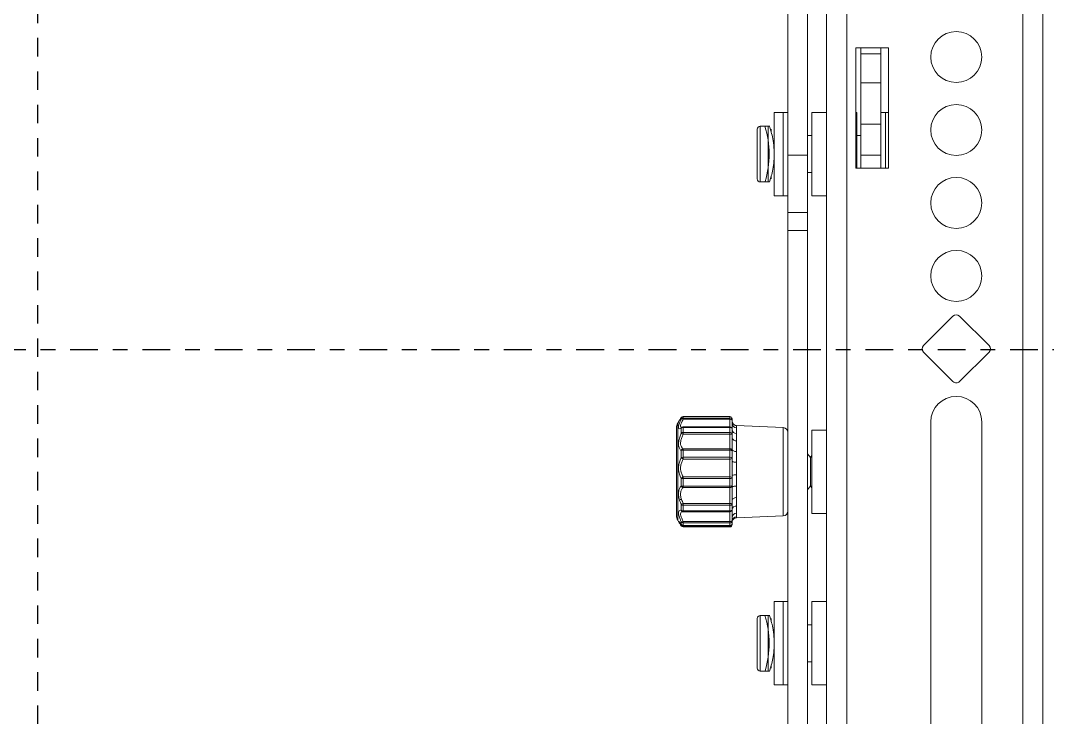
# Model space of a CAD drawing. Extents: x -382 to 1420, y -377 to 265.
# Drawn here: x 201.51 to 208.43, y -165.94 to -161.25 of the extents above; entities that cross this region are included whole.
import ezdxf

# ---------------------------------------------------------------- set-up
doc = ezdxf.new("R2010")
doc.units = 0
doc.header["$MEASUREMENT"] = 0
doc.linetypes.add('CENTER4', pattern=[0.5625, 0.375, -0.0625, 0.0625, -0.0625])
doc.linetypes.add('HIDDEN2', pattern=[0.1875, 0.125, -0.0625])
for name, color, linetype in [('AV-Anno-Iden', 154, 'CONTINUOUS'), ('AV-Detl-Dims', 14, 'CONTINUOUS'), ('AV-Detl-Obje-Brkt', 202, 'CONTINUOUS'), ('AV-Detl-Patt', 165, 'CONTINUOUS')]:
    doc.layers.add(name, color=color, linetype=linetype)

# ---------------------------------------------------------------- blocks, each defined once
blk = doc.blocks.new('A$C429A2651')
at = {"layer": 'AV-Detl-Obje-Brkt', "linetype": 'Continuous', "lineweight": 15}
for p, q in [((4.6736, 4.4204), (4.6736, 20.9101)), ((4.8093, 4.4204), (4.8093, 20.9101)), ((5.9961, 20.9101), (5.9961, 4.4204)), ((6.1319, 20.9101), (6.1319, 4.4204)), ((4.4115, 13.9712), (4.4115, 18.3492)), ((4.5459, 13.9712), (4.5459, 18.3492)), ((5.0904, 14.6952), (4.8718, 14.6952)), ((4.8718, 14.6952), (4.8718, 13.8832)), ((4.9057, 14.6541), (4.9057, 14.6952)), ((5.0401, 14.6541), (5.0401, 14.6952)), ((5.0904, 13.8832), (5.0904, 14.6952)), ((4.9057, 14.6541), (5.0401, 14.6541)), ((4.9057, 14.4588), (4.9057, 14.6541)), ((5.0401, 14.4588), (5.0401, 14.6541)), ((4.9057, 14.4588), (5.0401, 14.4588)), ((4.9057, 14.18), (4.9057, 14.4588)), ((5.0401, 14.4588), (5.0401, 14.18)), ((4.3803, 14.2592), (4.3205, 14.2592)), ((4.3205, 13.9951), (4.3205, 14.2592)), ((4.4115, 14.2592), (4.3803, 14.2592)), ((4.3803, 13.9951), (4.3803, 14.2592)), ((4.3803, 13.9781), (4.3803, 14.2592)), ((4.6736, 14.2592), (4.5736, 14.2592)), ((4.5736, 13.9781), (4.5736, 14.2592)), ((4.878, 14.2592), (4.8718, 14.2592)), ((4.878, 13.9781), (4.878, 14.2592)), ((5.0714, 14.2592), (5.0401, 14.2592)), ((5.0904, 14.2592), (5.0714, 14.2592)), ((5.0714, 13.9813), (5.0714, 14.2592)), ((5.0714, 13.9781), (5.0714, 14.2592)), ((4.2065, 13.9781), (4.2065, 14.1455)), ((4.2802, 14.1655), (4.2264, 14.1655)), ((4.2264, 14.1655), (4.2264, 13.9781)), ((4.29, 14.1655), (4.2581, 14.1655)), ((4.2802, 13.9781), (4.2802, 14.1655)), ((4.3001, 14.1455), (4.3001, 14.1295)), ((4.9057, 14.18), (5.0401, 14.18)), ((4.9057, 13.9702), (4.9057, 14.18)), ((5.0401, 14.18), (5.0401, 13.9702)), ((4.5736, 14.103), (4.5459, 14.103)), ((4.9057, 14.103), (4.878, 14.103)), ((4.3205, 13.697), (4.3205, 13.9951)), ((4.3803, 13.697), (4.3803, 13.9951)), ((4.2065, 13.8107), (4.2065, 13.9781)), ((4.2264, 13.9781), (4.2264, 13.7907)), ((4.2802, 13.7907), (4.2802, 13.9781)), ((4.3803, 13.697), (4.3803, 13.9781)), ((4.4115, 13.9712), (4.5459, 13.9712)), ((4.4115, 13.5834), (4.4115, 13.9712)), ((4.5459, 13.9712), (4.5459, 13.5834)), ((4.5736, 13.697), (4.5736, 13.9781)), ((4.878, 13.8832), (4.878, 13.9781)), ((4.9057, 13.9702), (5.0401, 13.9702)), ((4.9057, 13.8832), (4.9057, 13.9702)), ((5.0401, 13.8832), (5.0401, 13.9702)), ((5.0714, 13.8832), (5.0714, 13.9813)), ((5.0714, 13.8832), (5.0714, 13.9781)), ((4.5459, 13.8532), (4.5736, 13.8532)), ((4.8718, 13.8832), (5.0904, 13.8832)), ((4.2264, 13.7907), (4.2802, 13.7907)), ((4.2581, 13.7907), (4.2898, 13.7907)), ((4.3001, 13.8266), (4.3001, 13.8107)), ((4.3205, 13.697), (4.3803, 13.697)), ((4.3803, 13.697), (4.4115, 13.697)), ((4.5736, 13.697), (4.6736, 13.697)), ((4.4115, 13.5834), (4.5459, 13.5834)), ((4.4115, 13.4628), (4.4115, 13.5834)), ((4.5459, 13.5834), (4.5459, 13.4628)), ((4.4115, 13.4628), (4.5459, 13.4628)), ((4.4115, 8.0661), (4.4115, 13.4628)), ((4.5459, 8.0661), (4.5459, 13.4628)), ((5.5259, 12.8861), (5.3271, 12.6873)), ((5.7689, 12.6873), (5.5701, 12.8861)), ((5.3271, 12.6432), (5.5259, 12.4444)), ((5.5701, 12.4444), (5.7689, 12.6432)), ((3.6935, 12.2012), (3.694, 12.202)), ((3.6935, 12.1916), (3.6935, 12.2012)), ((4.0211, 12.2091), (3.7071, 12.2091)), ((3.7071, 12.2091), (3.7071, 12.209)), ((3.7071, 12.209), (3.7071, 12.1991)), ((4.0211, 12.209), (3.7071, 12.209)), ((3.7071, 12.1991), (3.7071, 12.1906)), ((3.7071, 12.1991), (4.0211, 12.1991)), ((4.0211, 12.1906), (3.7071, 12.1906)), ((4.0211, 12.209), (4.0211, 12.2091)), ((4.0211, 12.1991), (4.0211, 12.209)), ((4.0211, 12.1906), (4.0211, 12.1991)), ((4.0211, 12.1391), (4.0211, 12.1906)), ((4.0368, 12.1935), (4.0368, 12.1841)), ((3.662, 11.5415), (3.662, 12.1327)), ((3.6774, 12.1761), (3.6704, 12.1639)), ((3.6704, 12.1639), (3.6704, 11.5103)), ((3.6935, 12.0967), (3.6935, 12.1297)), ((4.0211, 12.1391), (3.7071, 12.1391)), ((3.7071, 12.1391), (3.7071, 12.1359)), ((3.7071, 12.1359), (3.7071, 12.1023)), ((4.0211, 12.1359), (3.7071, 12.1359)), ((4.0211, 12.1359), (4.0211, 12.1391)), ((4.0211, 12.1023), (4.0211, 12.1359)), ((4.0368, 12.1841), (4.0368, 12.1625)), ((4.0368, 12.1235), (4.0368, 12.0912)), ((4.0666, 12.1473), (4.0666, 12.1328)), ((4.0666, 12.1458), (4.0666, 12.1473)), ((4.0666, 12.1328), (4.0666, 12.0948)), ((4.3817, 12.1343), (4.0667, 12.1481)), ((4.3817, 11.5398), (4.3817, 12.1343)), ((5.3762, 12.1734), (5.3762, 8.7307)), ((5.7198, 8.7307), (5.7198, 12.1734)), ((3.7071, 12.1023), (3.7071, 12.0898)), ((3.7071, 12.1023), (4.0211, 12.1023)), ((4.0211, 12.0898), (3.7071, 12.0898)), ((4.0211, 12.0898), (4.0211, 12.1023)), ((4.0211, 11.9917), (4.0211, 12.0898)), ((4.0368, 12.0912), (4.0368, 12.0659)), ((4.0666, 12.0948), (4.0666, 12.0451)), ((4.6736, 12.1182), (4.5736, 12.1182)), ((4.5736, 11.813), (4.5736, 12.1182)), ((3.6935, 11.9323), (3.6935, 11.9798)), ((3.7071, 11.9917), (3.7071, 11.9828)), ((3.7071, 11.9917), (4.0211, 11.9917)), ((3.7071, 11.9828), (3.7071, 11.9343)), ((4.0211, 11.9828), (3.7071, 11.9828)), ((4.0211, 11.9828), (4.0211, 11.9917)), ((4.0211, 11.9343), (4.0211, 11.9828)), ((4.0368, 11.9868), (4.0368, 11.9767)), ((4.0368, 11.9788), (4.0368, 11.984)), ((4.0666, 12.0451), (4.0666, 11.9732)), ((3.7071, 11.9343), (3.7071, 11.9213)), ((3.7071, 11.9343), (4.0211, 11.9343)), ((4.0211, 11.9213), (3.7071, 11.9213)), ((4.0211, 11.9213), (4.0211, 11.9343)), ((4.0211, 11.8033), (4.0211, 11.9213)), ((4.0368, 11.9767), (4.0368, 11.9303)), ((4.0368, 11.9325), (4.0368, 11.9339)), ((4.0368, 11.9303), (4.0368, 11.9081)), ((4.0666, 11.9732), (4.0666, 11.9016)), ((4.5642, 11.9323), (4.5459, 11.9584)), ((4.5736, 11.9457), (4.5642, 11.9323)), ((4.5642, 11.9323), (4.5642, 11.9044)), ((4.0666, 11.9016), (4.0666, 11.8151)), ((4.5642, 11.9044), (4.5642, 11.7419)), ((3.6935, 11.7424), (3.6935, 11.7916)), ((3.7071, 11.8033), (4.0211, 11.8033)), ((3.7071, 11.8033), (3.7071, 11.7907)), ((3.7071, 11.7907), (3.7071, 11.7403)), ((4.0211, 11.7907), (3.7071, 11.7907)), ((4.0211, 11.7907), (4.0211, 11.8033)), ((4.0211, 11.7403), (4.0211, 11.7907)), ((4.0368, 11.8129), (4.0368, 11.7926)), ((4.0368, 11.8127), (4.0368, 11.8018)), ((4.0368, 11.7926), (4.0368, 11.7444)), ((4.0368, 11.7767), (4.0368, 11.7826)), ((4.0368, 11.7767), (4.0368, 11.7643)), ((4.0666, 11.8151), (4.0666, 11.7408)), ((4.5736, 11.556), (4.5736, 11.813)), ((3.7071, 11.7403), (4.0211, 11.7403)), ((3.7071, 11.7403), (3.7071, 11.7302)), ((4.0211, 11.7302), (3.7071, 11.7302)), ((4.0211, 11.7302), (4.0211, 11.7403)), ((4.0211, 11.6239), (4.0211, 11.7302)), ((4.0368, 11.7434), (4.0368, 11.7465)), ((4.0368, 11.7444), (4.0368, 11.7312)), ((4.0368, 11.7434), (4.0368, 11.74)), ((4.0368, 11.7366), (4.0368, 11.73)), ((4.0666, 11.7408), (4.0666, 11.663)), ((4.5459, 11.7158), (4.5642, 11.7419)), ((4.5642, 11.7419), (4.5736, 11.7285)), ((3.687, 11.6497), (3.6933, 11.6502)), ((4.0368, 11.6455), (4.0368, 11.6204)), ((4.0666, 11.663), (4.0666, 11.6059)), ((3.6935, 11.5778), (3.6935, 11.6156)), ((3.7071, 11.5677), (3.7033, 11.5675)), ((3.7071, 11.6239), (4.0211, 11.6239)), ((3.7071, 11.6239), (3.7071, 11.6109)), ((4.0211, 11.6109), (3.7071, 11.6109)), ((3.7071, 11.6109), (3.7071, 11.5723)), ((3.7071, 11.5723), (4.0211, 11.5723)), ((3.7071, 11.5723), (3.7071, 11.5677)), ((3.7071, 11.5677), (4.0211, 11.5677)), ((4.0211, 11.6109), (4.0211, 11.6239)), ((4.0211, 11.5723), (4.0211, 11.6109)), ((4.0211, 11.5677), (4.0211, 11.5723)), ((4.0211, 11.5017), (4.0211, 11.5677)), ((4.0368, 11.6204), (4.0368, 11.5833)), ((4.0368, 11.5833), (4.0368, 11.5827)), ((4.0666, 11.6059), (4.0666, 11.5574)), ((3.6704, 11.5103), (3.6774, 11.4981)), ((3.6935, 11.4827), (3.6935, 11.499)), ((3.7071, 11.5017), (4.0211, 11.5017)), ((3.7071, 11.5017), (3.7071, 11.4918)), ((4.0211, 11.4918), (4.0211, 11.5017)), ((4.0368, 11.5294), (4.0368, 11.5062)), ((4.0368, 11.5062), (4.0368, 11.4902)), ((4.0666, 11.5574), (4.0666, 11.5328)), ((4.0666, 11.5328), (4.0666, 11.5284)), ((4.0667, 11.5261), (4.3817, 11.5398)), ((4.5736, 11.556), (4.6736, 11.556)), ((3.6935, 11.473), (3.694, 11.4722)), ((3.7024, 11.4754), (3.7071, 11.4693)), ((4.0211, 11.4918), (3.7071, 11.4918)), ((3.7071, 11.4918), (3.7071, 11.4752)), ((3.7071, 11.4752), (4.0211, 11.4752)), ((3.7071, 11.4752), (3.7071, 11.4746)), ((3.7071, 11.4746), (4.0211, 11.4746)), ((3.7071, 11.4693), (4.0211, 11.4693)), ((3.7071, 11.4693), (3.7071, 11.4651)), ((3.7071, 11.4651), (4.0211, 11.4651)), ((4.0211, 11.4752), (4.0211, 11.4918)), ((4.0211, 11.4746), (4.0211, 11.4752)), ((4.0211, 11.4693), (4.0211, 11.4746)), ((4.0211, 11.4651), (4.0211, 11.4693)), ((4.0368, 11.4902), (4.0368, 11.4807)), ((4.3803, 10.9616), (4.3205, 10.9616)), ((4.3205, 10.6862), (4.3205, 10.9616)), ((4.4115, 10.9616), (4.3803, 10.9616)), ((4.3803, 10.6862), (4.3803, 10.9616)), ((4.3803, 10.6805), (4.3803, 10.9616)), ((4.6736, 10.9616), (4.5736, 10.9616)), ((4.5736, 10.6573), (4.5736, 10.9616)), ((4.2065, 10.6805), (4.2065, 10.8479)), ((4.2802, 10.8679), (4.2264, 10.8679)), ((4.2264, 10.8679), (4.2264, 10.6805)), ((4.29, 10.8679), (4.2581, 10.8679)), ((4.2802, 10.6805), (4.2802, 10.8679)), ((4.3001, 10.8479), (4.3001, 10.8319)), ((4.5736, 10.8054), (4.5459, 10.8054)), ((4.2065, 10.5131), (4.2065, 10.6805)), ((4.2264, 10.6805), (4.2264, 10.4931)), ((4.2802, 10.4931), (4.2802, 10.6805)), ((4.3205, 10.3994), (4.3205, 10.6862)), ((4.3803, 10.3994), (4.3803, 10.6862)), ((4.3803, 10.3994), (4.3803, 10.6805)), ((4.5736, 10.3994), (4.5736, 10.6573)), ((4.3001, 10.529), (4.3001, 10.5131)), ((4.5459, 10.5556), (4.5736, 10.5556)), ((4.2264, 10.4931), (4.2802, 10.4931)), ((4.2581, 10.4931), (4.2898, 10.4931)), ((4.3205, 10.3994), (4.3803, 10.3994)), ((4.3803, 10.3994), (4.4115, 10.3994)), ((4.5736, 10.3994), (4.6736, 10.3994))]:
    blk.add_line(p, q, dxfattribs=at)
at = {"layer": 'AV-Detl-Obje-Brkt', "linetype": 'Continuous', "lineweight": 15, "flags": 128}
for points in [[(4.0368, 12.1841), (4.0365, 12.1853), (4.0356, 12.1866), (4.0341, 12.1877), (4.0322, 12.1887), (4.0298, 12.1895), (4.0271, 12.1901), (4.0242, 12.1905), (4.0211, 12.1906)], [(4.0368, 11.9767), (4.0365, 11.9779), (4.0356, 11.9791), (4.0341, 11.9801), (4.0322, 11.981), (4.0298, 11.9818), (4.0271, 11.9824), (4.0242, 11.9827), (4.0211, 11.9828)], [(4.0666, 11.9732), (4.0607, 11.9735), (4.0551, 11.9744), (4.0499, 11.9757), (4.0454, 11.9774), (4.0417, 11.9794), (4.039, 11.9818), (4.0373, 11.9843), (4.0368, 11.9868)], [(4.0666, 11.7408), (4.0607, 11.7406), (4.0551, 11.74), (4.0499, 11.7391), (4.0454, 11.7378), (4.0417, 11.7364), (4.039, 11.7348), (4.0373, 11.733), (4.0368, 11.7312)], [(4.0666, 11.663), (4.0607, 11.6625), (4.0551, 11.6614), (4.0499, 11.6598), (4.0454, 11.6576), (4.0417, 11.655), (4.039, 11.652), (4.0373, 11.6488), (4.0368, 11.6455)], [(4.0211, 11.5017), (4.0242, 11.5017), (4.0271, 11.502), (4.0298, 11.5024), (4.0322, 11.503), (4.0341, 11.5037), (4.0356, 11.5045), (4.0365, 11.5053), (4.0368, 11.5062)], [(3.6947, 11.4807), (3.6944, 11.4811), (3.6935, 11.4827)]]:
    blk.add_lwpolyline(points, dxfattribs=at)
at = {"layer": 'AV-Detl-Obje-Brkt', "linetype": 'Continuous', "lineweight": 15}
for centre in [(5.548, 14.6325), (5.548, 14.1407), (5.548, 13.6489), (5.548, 13.1571)]:
    blk.add_circle(centre, 0.1718, dxfattribs=at)
for centre, radius, start, end in [((4.2264, 14.1455), 0.02, 90, 180), ((3.6647, 13.9781), 0.6222, 342.71466, 17.52427), ((4.2264, 13.8107), 0.02, 180, 270), ((5.548, 12.864), 0.0312, 45, 135), ((5.3492, 12.6652), 0.0312, 135, 225), ((5.7468, 12.6652), 0.0312, 315, 45), ((5.548, 12.4665), 0.0312, 225, 315), ((5.548, 12.1734), 0.1718, 0, 180), ((3.707, 12.1933), 0.0156, 89.91714, 149.69985), ((3.707, 12.1834), 0.0157, 89.6421, 148.66172), ((3.6993, 12.1776), 0.0152, 59.2453, 112.3808), ((3.7071, 12.1935), 0.0156, 90, 147.00387), ((4.0211, 12.1935), 0.0156, 0, 90), ((4.0212, 12.1934), 0.0156, 0.22241, 90.2207), ((4.0214, 12.1838), 0.0154, 1.00473, 90.97067), ((3.7245, 12.1327), 0.0625, 150, 180), ((3.706, 12.1258), 0.013, 117.18441, 162.69386), ((3.7065, 12.1193), 0.0166, 88.15286, 141.28833), ((3.7071, 12.1235), 0.0156, 90, 117.07429), ((4.0211, 12.1235), 0.0156, 0, 90), ((4.0226, 12.1217), 0.0143, 7.15869, 95.70298), ((4.0679, 12.1785), 0.0312, 180.06743, 267.57547), ((4.0672, 12.1632), 0.0304, 181.39552, 268.98878), ((4.0653, 12.1234), 0.0287, 185.56789, 272.67671), ((4.0668, 12.1792), 0.0311, 235.37168, 270.42765), ((4.3803, 12.1031), 0.0312, 0, 87.5), ((3.7063, 12.0848), 0.0175, 87.59477, 136.8481), ((3.7432, 12.1769), 0.0943, 238.22101, 247.46991), ((4.0231, 12.0885), 0.0139, 11.39665, 98.03745), ((4.025, 12.134), 0.0444, 264.99785, 285.3345), ((4.0632, 12.072), 0.0272, 192.93152, 277.19441), ((3.7098, 11.975), 0.0169, 99.16457, 163.55589), ((3.7058, 11.9567), 0.0261, 87.25343, 118.0535), ((4.0215, 11.9764), 0.0153, 1.29061, 91.23493), ((3.7057, 11.8974), 0.037, 87.87179, 109.16875), ((3.7145, 11.9442), 0.024, 209.5419, 252.08355), ((4.0248, 11.9162), 0.0184, 49.52321, 101.38384), ((4.0237, 11.9348), 0.0138, 259.0864, 340.81909), ((4.0597, 11.942), 0.041, 235.88115, 279.67095), ((3.7134, 11.7822), 0.022, 106.78729, 154.64673), ((3.7056, 11.8654), 0.0747, 260.70548, 271.11199), ((4.0232, 11.7895), 0.0139, 12.67695, 98.62548), ((4.025, 11.8236), 0.0332, 263.34831, 290.77641), ((4.0594, 11.7093), 0.1061, 86.10281, 102.32967), ((3.7057, 11.7775), 0.0372, 250.92557, 272.11986), ((3.7108, 11.7479), 0.0181, 197.91629, 258.16895), ((4.0248, 11.7585), 0.0185, 258.64581, 310.30447), ((4.0218, 11.7451), 0.0149, 267.36371, 357.09537), ((3.7225, 11.5833), 0.0434, 110.88065, 131.91146), ((3.7061, 11.63), 0.0191, 228.77216, 272.81158), ((3.7063, 11.5898), 0.0175, 223.20202, 272.41026), ((3.707, 11.5817), 0.0141, 196.24041, 257.28771), ((3.7071, 11.5833), 0.0156, 258.48366, 270), ((4.0248, 11.604), 0.0202, 53.88259, 100.55794), ((4.0236, 11.6245), 0.0138, 259.60866, 342.60822), ((4.0211, 11.5833), 0.0156, 270, 0), ((4.0231, 11.5861), 0.0139, 261.93851, 348.5531), ((4.0641, 11.5782), 0.0277, 84.84618, 170.82465), ((4.3803, 11.571), 0.0312, 272.5, 0), ((3.7245, 11.5415), 0.0625, 180, 210), ((3.6963, 11.5209), 0.0221, 262.91311, 299.31335), ((3.7068, 11.5077), 0.0159, 213.17871, 270.80321), ((4.0217, 11.5068), 0.015, 267.75046, 357.55818), ((4.0663, 11.5278), 0.0296, 89.44284, 176.96958), ((4.0676, 11.502), 0.0309, 91.84134, 179.39988), ((4.0668, 11.4949), 0.0312, 91.07726, 164.6372), ((4.0679, 11.4957), 0.0311, 127.09426, 179.98113), ((3.707, 11.4909), 0.0157, 211.35258, 270.36156), ((3.7071, 11.4807), 0.0156, 212.99613, 270), ((3.7024, 11.4795), 0.0112, 220.59764, 294.46451), ((3.7071, 11.4902), 0.0156, 217.59798, 270), ((4.0211, 11.4902), 0.0156, 270, 0), ((4.0214, 11.4905), 0.0154, 269.01914, 358.98435), ((4.0211, 11.4807), 0.0156, 270, 0), ((4.023, 11.4832), 0.014, 262.52583, 349.73621), ((4.2264, 10.8479), 0.02, 90, 180), ((3.6647, 10.6805), 0.6222, 342.71471, 17.52427), ((4.2264, 10.5131), 0.02, 180, 270)]:
    blk.add_arc(centre, radius, start, end, dxfattribs=at)
for points, knots in [([(4.29, 14.1634), (4.2898, 14.164), (4.2889, 14.1668), (4.2938, 14.1516), (4.303, 14.1192), (4.3139, 14.0693), (4.3209, 14.0087), (4.3207, 13.9455), (4.3139, 13.8873), (4.3033, 13.8379), (4.2937, 13.8042), (4.2887, 13.7888), (4.2897, 13.7919), (4.2898, 13.7924)], [0, 0, 0, 0, 0.0287752, 0.1306453, 0.2338552, 0.341678, 0.4508261, 0.5552658, 0.6564193, 0.7606818, 0.8696248, 0.977749, 1, 1, 1, 1]), ([(3.6935, 12.1297), (3.6895, 12.1283), (3.6812, 12.1254), (3.6766, 12.1304), (3.675, 12.1391), (3.6767, 12.1518), (3.6845, 12.1725), (3.6912, 12.1866), (3.6935, 12.1916)], [0, 0, 0, 0, 0.203578, 0.420703, 0.453745, 0.668943, 0.881719, 1, 1, 1, 1]), ([(3.6935, 12.2012), (3.6908, 12.1971), (3.684, 12.1866), (3.6788, 12.1786), (3.6774, 12.1761), (3.6774, 12.1761)], [0, 0, 0, 0, 0.386854, 0.985157, 1, 1, 1, 1]), ([(3.7071, 12.1906), (3.7047, 12.1863), (3.6981, 12.1745), (3.6903, 12.1569), (3.6885, 12.146), (3.6902, 12.1388), (3.6926, 12.1354), (3.6972, 12.1366), (3.6978, 12.1367)], [0, 0, 0, 0, 0.145986, 0.403645, 0.659438, 0.698712, 0.95914, 1, 1, 1, 1]), ([(3.7, 12.1374), (3.6999, 12.1374), (3.6975, 12.1358), (3.6955, 12.1369), (3.6975, 12.1361), (3.6978, 12.136)], [0, 0, 0, 0, 0.026111, 0.885933, 1, 1, 1, 1]), ([(4.0368, 12.1206), (4.0365, 12.1232), (4.0358, 12.1305), (4.0366, 12.1474), (4.0367, 12.161), (4.0368, 12.1625)], [0, 0, 0, 0, 0.3255859, 0.9253062, 1, 1, 1, 1]), ([(3.6935, 11.9798), (3.6908, 11.9821), (3.6839, 11.9879), (3.6782, 12.0008), (3.6751, 12.0192), (3.6757, 12.0405), (3.6824, 12.0693), (3.6899, 12.0878), (3.6935, 12.0967)], [0, 0, 0, 0, 0.135275, 0.344454, 0.421074, 0.619697, 0.816972, 1, 1, 1, 1]), ([(3.7071, 12.0898), (3.7034, 12.0823), (3.696, 12.0668), (3.6892, 12.0424), (3.6886, 12.0244), (3.6918, 12.009), (3.6975, 11.9983), (3.7044, 11.9936), (3.7071, 11.9917)], [0, 0, 0, 0, 0.186126, 0.382412, 0.577429, 0.652969, 0.862064, 1, 1, 1, 1]), ([(4.0368, 11.9868), (4.0365, 11.9941), (4.0358, 12.0149), (4.0366, 12.0435), (4.0367, 12.0637), (4.0368, 12.0659)], [0, 0, 0, 0, 0.325586, 0.925306, 1, 1, 1, 1]), ([(3.6935, 11.7916), (3.6908, 11.7967), (3.6839, 11.8095), (3.6782, 11.8295), (3.6751, 11.854), (3.6757, 11.8792), (3.6824, 11.9087), (3.6899, 11.9246), (3.6935, 11.9323)], [0, 0, 0, 0, 0.135253, 0.344435, 0.421061, 0.619683, 0.816957, 1, 1, 1, 1]), ([(3.7071, 11.9213), (3.7034, 11.9149), (3.696, 11.9017), (3.6892, 11.8769), (3.6886, 11.8555), (3.6918, 11.8349), (3.6975, 11.8181), (3.7044, 11.8075), (3.7071, 11.8033)], [0, 0, 0, 0, 0.186141, 0.382425, 0.577442, 0.652988, 0.862086, 1, 1, 1, 1]), ([(4.0368, 11.8129), (4.0365, 11.823), (4.0358, 11.8516), (4.0366, 11.8844), (4.0367, 11.9057), (4.0368, 11.9081)], [0, 0, 0, 0, 0.325586, 0.925306, 1, 1, 1, 1]), ([(3.6935, 11.6156), (3.6895, 11.6255), (3.6812, 11.6458), (3.6766, 11.6693), (3.675, 11.6919), (3.6767, 11.713), (3.6845, 11.7321), (3.6912, 11.7397), (3.6935, 11.7424)], [0, 0, 0, 0, 0.203578, 0.420703, 0.453745, 0.668943, 0.881719, 1, 1, 1, 1]), ([(3.7071, 11.7302), (3.7047, 11.728), (3.6981, 11.7218), (3.6903, 11.706), (3.6886, 11.6882), (3.6902, 11.6691), (3.6949, 11.649), (3.7031, 11.6322), (3.7071, 11.6239)], [0, 0, 0, 0, 0.1207298, 0.3338127, 0.5453525, 0.5778318, 0.7932047, 1, 1, 1, 1]), ([(4.0368, 11.6455), (4.0365, 11.6556), (4.0358, 11.6844), (4.0366, 11.7125), (4.0367, 11.7293), (4.0368, 11.7312)], [0, 0, 0, 0, 0.325586, 0.925306, 1, 1, 1, 1]), ([(3.6935, 11.499), (3.6908, 11.5051), (3.6839, 11.5208), (3.6782, 11.5384), (3.6751, 11.5556), (3.6757, 11.5691), (3.6824, 11.5781), (3.6899, 11.5779), (3.6935, 11.5778)], [0, 0, 0, 0, 0.135275, 0.344454, 0.421074, 0.619697, 0.816972, 1, 1, 1, 1]), ([(3.7033, 11.5675), (3.701, 11.5675), (3.695, 11.5677), (3.6893, 11.5609), (3.6886, 11.5496), (3.6918, 11.535), (3.6975, 11.52), (3.7044, 11.5069), (3.7071, 11.5017)], [0, 0, 0, 0, 0.125598, 0.336481, 0.546002, 0.62716, 0.851806, 1, 1, 1, 1]), ([(4.0368, 11.5294), (4.0365, 11.5369), (4.0358, 11.5582), (4.0366, 11.5741), (4.0367, 11.5818), (4.0368, 11.5827)], [0, 0, 0, 0, 0.325586, 0.925306, 1, 1, 1, 1]), ([(3.6774, 11.4981), (3.6769, 11.499), (3.675, 11.5025), (3.6757, 11.5032), (3.6823, 11.4967), (3.6899, 11.4872), (3.6935, 11.4827)], [0, 0, 0, 0, 0.109839, 0.415235, 0.718558, 1, 1, 1, 1]), ([(3.6935, 11.473), (3.6908, 11.4771), (3.684, 11.4876), (3.6788, 11.4955), (3.6774, 11.498), (3.6774, 11.4981)], [0, 0, 0, 0, 0.386854, 0.985157, 1, 1, 1, 1]), ([(3.6805, 11.4974), (3.6807, 11.4973), (3.6811, 11.4969), (3.685, 11.4928), (3.6904, 11.4864), (3.6955, 11.4795), (3.6967, 11.4779)], [0, 0, 0, 0, 0.133152, 0.396812, 0.856649, 1, 1, 1, 1]), ([(4.29, 10.8658), (4.2898, 10.8664), (4.2889, 10.8692), (4.2938, 10.854), (4.303, 10.8216), (4.3139, 10.7717), (4.3209, 10.7111), (4.3207, 10.6479), (4.3139, 10.5897), (4.3033, 10.5403), (4.2937, 10.5066), (4.2887, 10.4912), (4.2897, 10.4943), (4.2898, 10.4948)], [0, 0, 0, 0, 0.028775, 0.130645, 0.233855, 0.341678, 0.450826, 0.555266, 0.656419, 0.760682, 0.869625, 0.977749, 1, 1, 1, 1])]:
    blk.add_open_spline(points, degree=3, knots=knots, dxfattribs=at)

msp = doc.modelspace()

# ---------------------------------------------------------------- linework, layer by layer
at = {"layer": 'AV-Detl-Dims', "linetype": 'CENTER4', "ltscale": 0.5}
msp.add_lwpolyline([(184.29069, -163.46274), (252.34595, -163.46274)], dxfattribs=at)
at = {"layer": 'AV-Detl-Patt', "color": 253, "linetype": 'HIDDEN2'}
msp.add_lwpolyline([(201.61932, -175.46274), (237.61932, -175.46274), (237.61932, -151.46274), (201.61932, -151.46274)], close=True, dxfattribs=at)

# ---------------------------------------------------------------- block references
at = {"layer": 'AV-Anno-Iden'}
msp.add_blockref('A$C429A2651', (202.26765, -176.12359), dxfattribs=at)

doc.saveas('drawing.dxf')
